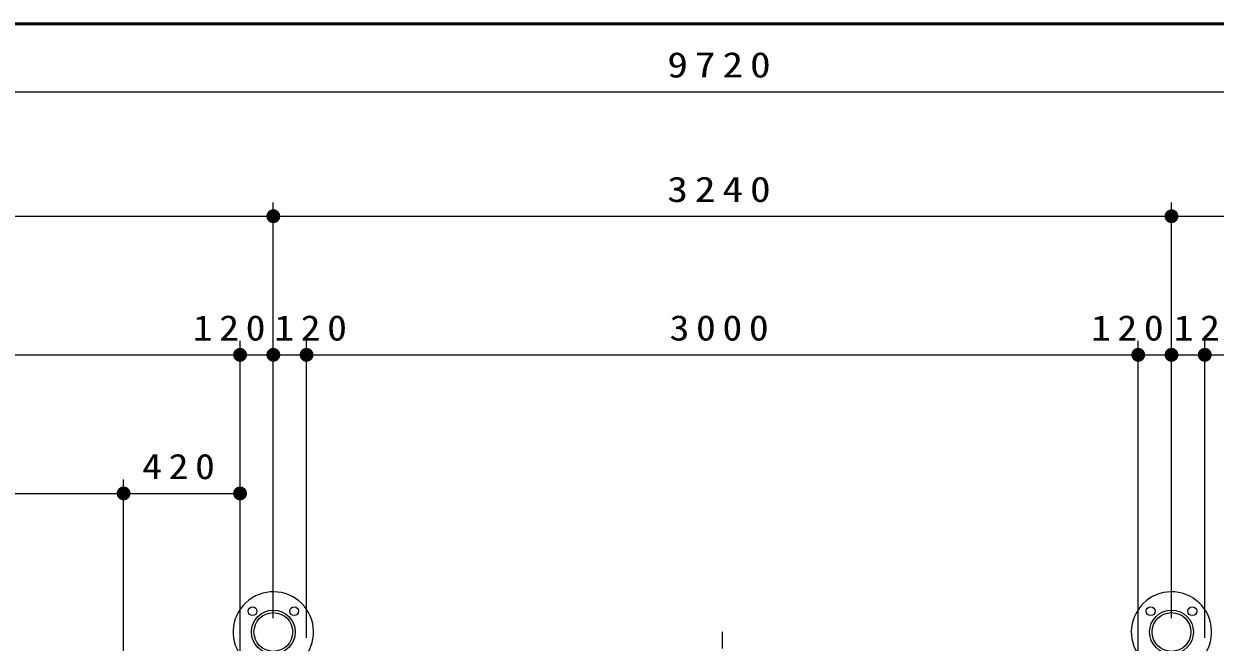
# Model space of a CAD drawing. Units: millimetres on the paper, scale 1:50. Extents: x -365 to 10, y -38 to 257.
# Drawn here: x -281.7 to -195.7, y 212.4 to 257 of the extents above; entities that cross this region are included whole.
import ezdxf

# ---------------------------------------------------------------- set-up
doc = ezdxf.new("R2010")
doc.units = ezdxf.units.MM
doc.layers.add('LY_1', color=7, linetype='Continuous', lineweight=25)
doc.layers.add('LY_2', color=7, linetype='Continuous', lineweight=13)
doc.styles.add('ＭＳ ゴシック', font='')
doc.styles.get('ＭＳ ゴシック').set_extended_font_data('MS Gothic')

# ---------------------------------------------------------------- blocks, each defined once
blk = doc.blocks.new('filled_dot')
at = {"color": 0, "linetype": 'Continuous', "lineweight": -2, "const_width": 1.25}
blk.add_lwpolyline([(-0.625, 0, 1), (0.625, 0, 1)], format="xyb", close=True, dxfattribs=at)

msp = doc.modelspace()

# ---------------------------------------------------------------- linework, layer by layer
at = {"layer": 'LY_1', "lineweight": 13}
for p, q in [((-328.491, 252.099), (-134.091, 252.099)), ((-263.691, 214.114), (-263.691, 244.114)), ((-263.691, 214.114), (-263.691, 244.114)), ((-198.891, 214.114), (-198.891, 244.114)), ((-198.891, 214.114), (-198.891, 244.114)), ((-328.491, 243.114), (-263.691, 243.114)), ((-263.691, 243.114), (-198.891, 243.114)), ((-198.891, 243.114), (-134.091, 243.114)), ((-266.091, 211.714), (-266.091, 234.114)), ((-261.291, 212.695), (-261.291, 234.114)), ((-201.291, 211.714), (-201.291, 234.114)), ((-196.491, 212.695), (-196.491, 234.114)), ((-326.091, 233.114), (-266.091, 233.114)), ((-269.611, 233.114), (-263.691, 233.114)), ((-263.691, 233.114), (-257.795, 233.114)), ((-261.291, 233.114), (-201.291, 233.114)), ((-204.811, 233.114), (-198.891, 233.114)), ((-198.891, 233.114), (-192.907, 233.114)), ((-196.491, 233.114), (-136.491, 233.114)), ((-274.491, 210.614), (-274.491, 224.114)), ((-266.091, 211.714), (-266.091, 224.114)), ((-317.691, 223.114), (-274.491, 223.114)), ((-274.491, 223.114), (-266.091, 223.114))]:
    msp.add_line(p, q, dxfattribs=at)
at = {"layer": 'LY_1'}
msp.add_lwpolyline([(-231.291, 211.914), (-231.291, 213.114)], dxfattribs=at)
for centre, radius in [((-265.191, 214.614), 0.32), ((-262.191, 214.614), 0.32), ((-200.391, 214.614), 0.32), ((-197.391, 214.614), 0.32), ((-263.691, 213.114), 1.58), ((-263.691, 213.114), 1.58), ((-263.691, 213.114), 1.58), ((-263.691, 213.114), 1.398), ((-263.691, 213.114), 1.398), ((-263.691, 213.114), 1.398), ((-198.891, 213.114), 1.58), ((-198.891, 213.114), 1.58), ((-198.891, 213.114), 1.58), ((-198.891, 213.114), 1.58), ((-198.891, 213.114), 1.398), ((-198.891, 213.114), 1.398), ((-198.891, 213.114), 1.398), ((-198.891, 213.114), 1.398)]:
    msp.add_circle(centre, radius, dxfattribs=at)
for centre, start, end in [((-263.691, 213.114), 316.77843, 309.65783), ((-198.891, 213.114), 230.34217, 223.22157)]:
    msp.add_arc(centre, 2.9, start, end, dxfattribs=at)
at = {"layer": 'LY_2', "lineweight": 50}
msp.add_line((0, 257), (-365, 257), dxfattribs=at)

# ---------------------------------------------------------------- block references
at = {"layer": 'LY_1', "lineweight": 13, "xscale": 0.4, "yscale": 0.4}
for p in [(-263.691, 243.114), (-198.891, 243.114), (-266.091, 233.114), (-263.691, 233.114), (-261.291, 233.114), (-201.291, 233.114), (-198.891, 233.114), (-196.491, 233.114), (-274.491, 223.114)]:
    msp.add_blockref('filled_dot', p, dxfattribs=at)
at = {"layer": 'LY_1', "lineweight": 13, "xscale": 0.4, "yscale": 0.4, "rotation": 180}
for p in [(-263.691, 243.114), (-198.891, 243.114), (-266.091, 233.114), (-263.691, 233.114), (-261.291, 233.114), (-201.291, 233.114), (-198.891, 233.114), (-196.491, 233.114), (-274.491, 223.114), (-266.091, 223.114)]:
    msp.add_blockref('filled_dot', p, dxfattribs=at)

# ---------------------------------------------------------------- texts
at = {"layer": 'LY_1', "char_height": 1.833, "attachment_point": 8, "style": 'ＭＳ ゴシック'}
for s, insert in [('\\T1.33;\\W1.2;9720', (-231.291, 253.099)), ('\\T1.33;\\W1.2;3240', (-231.291, 244.114)), ('\\T1.33;\\W1.15;120', (-266.642, 234.114)), ('\\T1.33;\\W1.15;120', (-260.764, 234.114)), ('\\T1.33;\\W1.15;3000', (-231.291, 234.114)), ('\\T1.33;\\W1.15;120', (-201.842, 234.114)), ('\\T1.33;\\W1.15;120', (-195.875, 234.114)), ('\\T1.33;\\W1.15;420', (-270.291, 224.114))]:
    msp.add_mtext(s, dxfattribs=dict(at, insert=insert))

doc.saveas('drawing.dxf')
